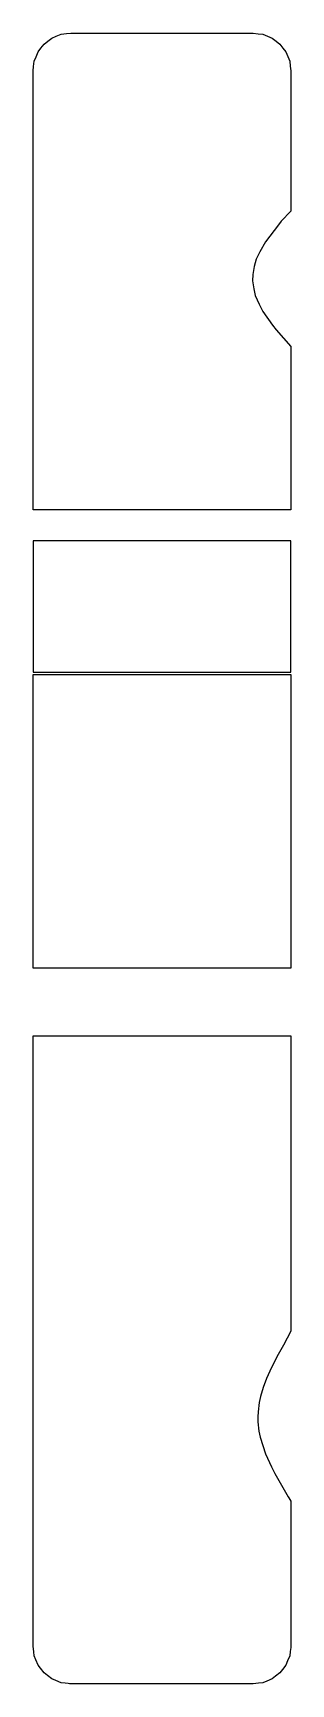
# Model space of a CAD drawing. Header units: metres. Extents: x 2.4 to 16, y -16 to 71.
import ezdxf

# ---------------------------------------------------------------- set-up
doc = ezdxf.new("R2010")
doc.units = ezdxf.units.M

msp = doc.modelspace()

# ---------------------------------------------------------------- linework, layer by layer
for p, q in [((2.986, 70.414), (3.18, 70.564)), ((3.18, 70.564), (3.4, 70.732)), ((3.4, 70.732), (3.627, 70.826)), ((3.627, 70.826), (3.882, 70.932)), ((3.882, 70.932), (4.157, 70.968)), ((4.157, 70.968), (4.4, 71)), ((4.4, 71), (6.42, 71)), ((6.42, 71), (13.765, 71)), ((13.765, 71), (14, 71)), ((14, 71), (14.262, 70.965)), ((14.262, 70.965), (14.518, 70.932)), ((14.518, 70.932), (14.762, 70.831)), ((14.762, 70.831), (15, 70.732)), ((15, 70.732), (15.21, 70.571)), ((15.21, 70.571), (15.414, 70.414)), ((2.468, 69.518), (2.562, 69.744)), ((2.562, 69.744), (2.668, 70)), ((2.668, 70), (2.817, 70.195)), ((2.817, 70.195), (2.986, 70.414)), ((15.414, 70.414), (15.575, 70.204)), ((15.575, 70.204), (15.732, 70)), ((15.732, 70), (15.833, 69.756)), ((15.833, 69.756), (15.932, 69.518)), ((2.4, 69), (2.432, 69.243)), ((2.4, 61.465), (2.4, 69)), ((2.432, 69.243), (2.468, 69.518)), ((15.932, 69.518), (15.965, 69.262)), ((15.965, 69.262), (16, 69)), ((16, 69), (16, 61.918)), ((16, 69), (16, 69)), ((16, 61.918), (16, 61.607)), ((2.4, 60.824), (2.4, 61.465)), ((15.489, 61.078), (15.343, 60.891)), ((16, 61.607), (15.489, 61.078)), ((2.4, 60.103), (2.4, 60.824)), ((2.4, 59.367), (2.4, 60.103)), ((15.343, 60.891), (14.648, 59.989)), ((2.4, 57.976), (2.4, 59.367)), ((14.361, 59.467), (14.171, 59.077)), ((14.648, 59.989), (14.361, 59.467)), ((14.057, 58.704), (13.985, 58.269)), ((14.171, 59.077), (14.057, 58.704)), ((2.4, 57.452), (2.4, 57.976)), ((2.4, 56.805), (2.4, 57.452)), ((13.985, 58.269), (13.97, 57.949)), ((13.97, 57.949), (14.042, 57.519)), ((14.042, 57.519), (14.117, 57.168)), ((2.4, 56.118), (2.4, 56.805)), ((14.117, 57.168), (14.325, 56.72)), ((14.325, 56.72), (14.519, 56.322)), ((2.4, 55.471), (2.4, 56.118)), ((14.519, 56.322), (15.017, 55.611)), ((2.4, 54.928), (2.4, 55.471)), ((2.4, 49.734), (2.4, 54.928)), ((15.017, 55.611), (15.21, 55.36)), ((15.21, 55.36), (16, 54.488)), ((16, 54.488), (16, 52.031)), ((16, 52.031), (16, 45.865)), ((2.4, 48.679), (2.4, 49.734)), ((2.4, 45.865), (2.4, 48.679)), ((4.95, 45.865), (2.4, 45.865)), ((16, 45.865), (4.95, 45.865)), ((13.45, 44.241), (2.4, 44.241)), ((2.4, 44.241), (2.4, 41.113)), ((16, 44.241), (13.45, 44.241)), ((16, 37.744), (16, 44.241)), ((2.4, 41.113), (2.4, 37.312)), ((16, 37.312), (16, 37.744)), ((2.4, 37.312), (15.83, 37.312)), ((2.4, 32.539), (2.4, 37.204)), ((2.4, 37.204), (2.57, 37.204)), ((2.57, 37.204), (16, 37.204)), ((15.83, 37.312), (16, 37.312)), ((16, 37.312), (16, 37.312)), ((16, 37.204), (16, 28.652)), ((2.4, 28.652), (2.4, 32.539)), ((2.4, 27.916), (2.4, 28.652)), ((2.4, 26.812), (2.4, 27.916)), ((16, 28.652), (16, 26.812)), ((16, 28.652), (16, 28.652)), ((2.4, 23.985), (2.4, 26.812)), ((16, 26.812), (16, 21.724)), ((2.4, 21.724), (2.4, 23.985)), ((10.39, 21.724), (2.4, 21.724)), ((16, 21.724), (10.39, 21.724)), ((2.4, 15.376), (2.4, 18.152)), ((2.4, 18.152), (8.01, 18.152)), ((8.01, 18.152), (16, 18.152)), ((16, 18.152), (16, 13.064)), ((2.4, 13.064), (2.4, 15.376)), ((2.4, 10.942), (2.4, 13.064)), ((16, 13.064), (16, 10.942)), ((2.4, 9.881), (2.4, 10.942)), ((16, 10.942), (16, 4.505)), ((16, 10.942), (16, 10.942)), ((2.4, 6.78), (2.4, 9.881)), ((2.4, 3.809), (2.4, 6.78)), ((16, 4.505), (16, 2.59)), ((2.4, 1.383), (2.4, 3.809)), ((15.597, 1.853), (15.261, 1.239)), ((16, 2.59), (15.597, 1.853)), ((2.4, 0.586), (2.4, 1.383)), ((15.261, 1.239), (14.888, 0.484)), ((2.4, -0.201), (2.4, 0.586)), ((14.708, 0.097), (14.53, -0.379)), ((14.888, 0.484), (14.708, 0.097)), ((2.4, -1.099), (2.4, -0.201)), ((14.395, -0.844), (14.317, -1.171)), ((14.53, -0.379), (14.395, -0.844)), ((2.4, -1.74), (2.4, -1.099)), ((2.4, -2.331), (2.4, -1.74)), ((14.271, -1.658), (14.246, -1.927)), ((14.317, -1.171), (14.271, -1.658)), ((2.4, -2.819), (2.4, -2.331)), ((14.246, -1.927), (14.26, -2.191)), ((14.26, -2.191), (14.311, -2.674)), ((2.4, -3.606), (2.4, -2.819)), ((14.311, -2.674), (14.374, -2.986)), ((14.374, -2.986), (14.51, -3.438)), ((14.51, -3.438), (14.658, -3.875)), ((2.4, -4.23), (2.4, -3.606)), ((2.4, -4.257), (2.4, -4.23)), ((2.4, -13.965), (2.4, -4.257)), ((14.658, -3.875), (14.97, -4.55)), ((14.97, -4.55), (15.145, -4.915)), ((15.145, -4.915), (15.847, -6.135)), ((15.847, -6.135), (15.885, -6.196)), ((15.885, -6.196), (16, -6.369)), ((16, -6.369), (16, -7.214)), ((16, -7.214), (16, -14)), ((2.4, -14), (2.4, -13.965)), ((2.44, -14.3), (2.4, -14)), ((2.468, -14.518), (2.44, -14.3)), ((2.552, -14.72), (2.468, -14.518)), ((2.668, -15), (2.552, -14.72)), ((15.821, -14.786), (15.732, -15)), ((15.932, -14.518), (15.821, -14.786)), ((15.962, -14.288), (15.932, -14.518)), ((15.996, -14.073), (15.962, -14.288)), ((16, -14), (15.996, -14.073)), ((2.801, -15.174), (2.668, -15)), ((2.986, -15.414), (2.801, -15.174)), ((3.16, -15.548), (2.986, -15.414)), ((3.4, -15.732), (3.16, -15.548)), ((15.184, -15.591), (15, -15.732)), ((15.414, -15.414), (15.184, -15.591)), ((15.555, -15.231), (15.414, -15.414)), ((15.732, -15), (15.555, -15.231)), ((3.603, -15.816), (3.4, -15.732)), ((3.882, -15.932), (3.603, -15.816)), ((4.1, -15.96), (3.882, -15.932)), ((4.25, -15.98), (4.1, -15.96)), ((4.332, -15.994), (4.25, -15.98)), ((4.4, -16), (4.332, -15.994)), ((7.073, -16), (4.4, -16)), ((14, -16), (7.073, -16)), ((14.288, -15.962), (14, -16)), ((14.518, -15.932), (14.288, -15.962)), ((14.731, -15.843), (14.518, -15.932)), ((15, -15.732), (14.731, -15.843))]:
    msp.add_line(p, q)

doc.saveas('drawing.dxf')
